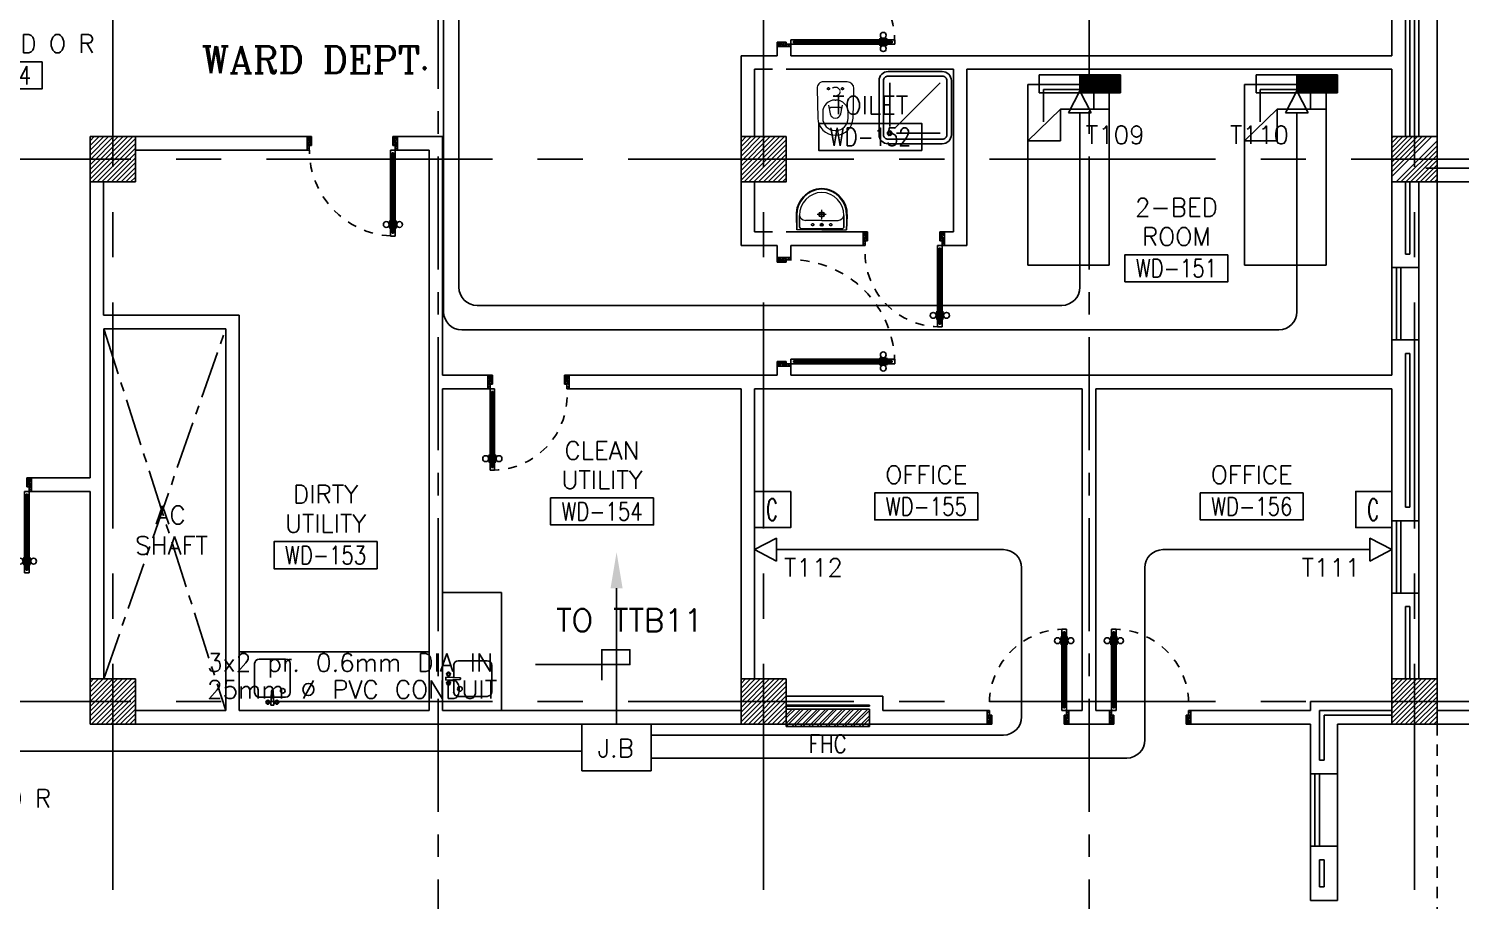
# Model space of a CAD drawing. Extents: x -0.3 to 92.6, y -1.1 to 78.4.
# Drawn here: x 66.79 to 82.63, y 34.77 to 44.41 of the extents above; entities that cross this region are included whole.
import ezdxf
from ezdxf.enums import TextEntityAlignment as Align

# ---------------------------------------------------------------- set-up
doc = ezdxf.new("R2010")
doc.units = 0
doc.header["$MEASUREMENT"] = 0
doc.header["$PDMODE"] = 34
for name, pattern in [('CENTER', [2, 1.25, -0.25, 0.25, -0.25]), ('CENTER2', [1.125, 0.75, -0.125, 0.125, -0.125]), ('CENTERX2', [4, 2.5, -0.5, 0.5, -0.5]), ('DASHED', [0.75, 0.5, -0.25]), ('HIDDEN', [0.375, 0.25, -0.125]), ('HIDDEN2', [0.1875, 0.125, -0.0625])]:
    doc.linetypes.add(name, pattern=pattern)
doc.layers.get('0').update_dxf_attribs({"color": 11, "linetype": 'CONTINUOUS'})
doc.layers.get('DEFPOINTS').update_dxf_attribs({"color": 11, "linetype": 'CONTINUOUS'})
for name, color, linetype in [('AX-DIM', 11, 'CONTINUOUS'), ('AXES', 11, 'CENTERX2'), ('AXES1', 11, 'CENTER'), ('COL', 11, 'CONTINUOUS'), ('DOOR', 11, 'CONTINUOUS'), ('E-CO', 6, 'CONTINUOUS'), ('E-TEL', 4, 'CONTINUOUS'), ('E-TEXT', 2, 'CONTINUOUS'), ('E-WIRE', 4, 'CONTINUOUS'), ('FHC', 11, 'CONTINUOUS'), ('FIX', 11, 'CONTINUOUS'), ('FUR', 11, 'CONTINUOUS'), ('HAT', 11, 'CONTINUOUS'), ('INSUL', 11, 'CONTINUOUS'), ('ME-FIX', 11, 'CONTINUOUS'), ('PROJ-L', 11, 'CONTINUOUS'), ('RM-BOX', 11, 'CONTINUOUS'), ('RM-NAME', 11, 'CONTINUOUS'), ('RM-NO', 11, 'CONTINUOUS'), ('ROOF', 11, 'CONTINUOUS'), ('STR', 11, 'CONTINUOUS'), ('WALL', 11, 'CONTINUOUS'), ('WIN', 11, 'CONTINUOUS')]:
    doc.layers.add(name, color=color, linetype=linetype)
doc.styles.add('ROMANC', font='romanc', dxfattribs={"height": 0.1})
doc.styles.add('ROMANS', font='ROMANS.shx', dxfattribs={"width": 0.6})
doc.styles.get("Standard").update_dxf_attribs({"font": 'TXT.shx'})
doc.dimstyles.new('DIM-OUT', dxfattribs={"dimscale": 0, "dimtxt": 0.24, "dimasz": 0.08, "dimexe": 0.02, "dimexo": 0.02, "dimgap": 0.05, "dimtad": 1, "dimdec": 0, "dimlfac": 1000, "dimzin": 0, "dimdsep": 46, "dimtxsty": 'ROMANS', "dimblk1": 'ARCHTICK', "dimblk2": 'ARCHTICK', "dimsah": 1, "dimcen": 0.01, "dimdle": 0.08, "dimclrd": 7, "dimclre": 7, "dimclrt": 2, "dimadec": 0, "dimazin": 0, "dimtp": 2, "dimtm": 2, "dimtfac": 0.114286, "dimtdec": 0, "dimtix": 1, "dimtmove": 2, "dimatfit": 3, "dimldrblk": 'ARCHTICK', "dimfxl": 0, "dimtolj": 1, "dimtzin": 0, "dimarcsym": 0})

# ---------------------------------------------------------------- blocks, each defined once
blk = doc.blocks.new('_ARCHTICK')
at = {"color": 0, "linetype": 'ByBlock', "const_width": 0.15}
blk.add_lwpolyline([(-0.5, -0.5), (0.5, 0.5)], dxfattribs=at)
blk = doc.blocks.new('*D190')
at = {"layer": 'AX-DIM', "color": 7, "lineweight": -2}
blk.add_line((82.292, 76.998), (87.677, 76.998), dxfattribs=at)
at = {"layer": 'AX-DIM', "color": 11, "lineweight": -2}
for p, q in [((82.372, 76.318), (82.372, 77.018)), ((87.597, 40.84), (87.597, 77.018))]:
    blk.add_line(p, q, dxfattribs=at)
at = {"layer": 'DEFPOINTS', "color": 0}
for p in [(87.597, 76.998), (82.372, 76.298), (87.597, 40.82)]:
    blk.add_point(p, dxfattribs=at)
at = {"layer": 'AX-DIM', "color": 7, "lineweight": -2, "xscale": 0.08, "yscale": 0.08, "zscale": 0.08, "rotation": 180}
blk.add_blockref('_ARCHTICK', (82.372, 76.998), dxfattribs=at)
at = {"layer": 'AX-DIM', "color": 7, "lineweight": -2, "xscale": 0.08, "yscale": 0.08, "zscale": 0.08}
blk.add_blockref('_ARCHTICK', (87.597, 76.998), dxfattribs=at)
at = {"layer": 'AX-DIM', "color": 2, "insert": (84.984, 77.168), "char_height": 0.24, "attachment_point": 5, "style": 'ROMANS'}
blk.add_mtext('\\A1;5225', dxfattribs=at)
blk = doc.blocks.new('*D191')
at = {"layer": 'AX-DIM', "color": 7, "lineweight": -2}
for p, q in [((82.392, 64.82), (91.242, 64.82)), ((91.222, 64.9), (91.222, 5.42)), ((82.392, 5.5), (91.242, 5.5))]:
    blk.add_line(p, q, dxfattribs=at)
at = {"layer": 'DEFPOINTS', "color": 0}
for p in [(82.372, 64.82), (82.372, 5.5), (91.222, 5.5)]:
    blk.add_point(p, dxfattribs=at)
at = {"layer": 'AX-DIM', "color": 7, "lineweight": -2, "xscale": 0.08, "yscale": 0.08, "zscale": 0.08}
for p, rotation in [((91.222, 64.82), 90), ((91.222, 5.5), 270)]:
    blk.add_blockref('_ARCHTICK', p, dxfattribs=dict(at, rotation=rotation))
at = {"layer": 'AX-DIM', "color": 2, "insert": (91.052, 35.16), "char_height": 0.24, "attachment_point": 5, "rotation": 90, "style": 'ROMANS'}
blk.add_mtext('\\A1;59320', dxfattribs=at)
blk = doc.blocks.new('SHR1')
at = {"layer": 'FIX'}
for p, q in [((-196, 196), (-700, 700)), ((-143, 218), (-143, 700)), ((-218, 143), (-700, 143))]:
    blk.add_line(p, q, dxfattribs=at)
for points in [[(-825, 125), (-825, 725, -0.414214), (-725, 825), (-125, 825, -0.414214), (-25, 725), (-25, 125, -0.414214), (-125, 25), (-725, 25, -0.414214)], [(-775, 125), (-775, 725, -0.414214), (-725, 775), (-125, 775, -0.414214), (-75, 725), (-75, 125, -0.414214), (-125, 75), (-725, 75, -0.414214)]]:
    blk.add_lwpolyline(points, format="xyb", close=True, dxfattribs=at)
for radius in [25, 15]:
    blk.add_circle((-143, 143), radius, dxfattribs=at)
blk = doc.blocks.new('WC1')
at = {"layer": 'FIX', "lineweight": 20}
for p, q in [((-210, 204), (-538, 194)), ((-727, 5), (-727, -5)), ((-674, 5), (-674, -5)), ((-534, 24), (-540, 0)), ((-540, 0), (-534, -24)), ((-475, 141), (-538, 141)), ((-395, 76), (-490, 60)), ((-339, 5), (-339, -5)), ((-137, 0), (-137, 131)), ((-137, -131), (-137, 0)), ((-538, -141), (-475, -141)), ((-490, -60), (-395, -76)), ((-538, -194), (-210, -204)), ((-213, -204), (-210, -204))]:
    blk.add_line(p, q, dxfattribs=at)
at = {"layer": 'FIX', "linetype": 'Continuous', "lineweight": 20}
blk.add_line((-420, -47), (-420, 45), dxfattribs=at)
at = {"layer": 'FIX', "linetype": 'HIDDEN2', "lineweight": 20, "ltscale": 0.3}
blk.add_circle((-245, 0), 49.8, dxfattribs=at)
at = {"layer": 'FIX', "linetype": 'HIDDEN', "lineweight": 20, "ltscale": 0.05}
for centre in [(-213, 78), (-213, -77)]:
    blk.add_circle(centre, 11.6, dxfattribs=at)
at = {"layer": 'FIX', "lineweight": 20}
for centre, radius, start, end in [((-538, 5), 189, 90, 180), ((-210, 131), 73, 360, 90), ((-538, 5), 136, 90, 180), ((-473, -7), 68.2, 128.9242, 152.8468), ((-464, -18), 82, 108.496, 128.9242), ((-475, 5), 136, 360, 90), ((-538, -5), 189, 180, 270), ((-538, -5), 136, 180, 270), ((-473, 7), 68.2, 207.1532, 231.0758), ((-464, 18), 82, 231.0758, 251.504), ((-475, -5), 136, 270, 0), ((-210, -131), 73, 270, 0)]:
    blk.add_arc(centre, radius, start, end, dxfattribs=at)
at = {"layer": 'FIX', "linetype": 'Continuous', "lineweight": 20}
for centre, start, end in [((-443, 46), 357.6662, 91.6121), ((-442, -46), 268.3879, 2.3338)]:
    blk.add_arc(centre, 22.3, start, end, dxfattribs=at)
blk = doc.blocks.new('LAV1')
at = {"layer": 'FIX', "linetype": 'ByBlock', "ltscale": 0.3}
for p, q in [((-280, 210), (-275, 50)), ((-245, 210), (-245, 85)), ((245, 210), (245, 85)), ((280, 210), (275, 50)), ((0, 60), (-220, 60)), ((0, 60), (220, 60))]:
    blk.add_line(p, q, dxfattribs=at)
at = {"layer": 'FIX', "linetype": 'Continuous', "lineweight": 20}
for p, q in [((-275, 210), (-275, 50)), ((275, 210), (275, 50)), ((0, 50), (-275, 50)), ((0, 50), (-252, 50)), ((0, 155), (-181, 155)), ((0, 155), (181, 155)), ((0, 50), (275, 50)), ((0, 50), (252, 50))]:
    blk.add_line(p, q, dxfattribs=at)
at = {"layer": 'FIX', "linetype": 'DASHED', "lineweight": 20, "ltscale": 0.05}
for p, q in [((50, 220), (-50, 220)), ((0, 170), (0, 270)), ((0, 170), (0, 270))]:
    blk.add_line(p, q, dxfattribs=at)
at = {"layer": 'FIX', "lineweight": 20}
for p, q in [((16, 107), (-15, 107)), ((0, 92), (0, 123))]:
    blk.add_line(p, q, dxfattribs=at)
for centre, radius in [((0, 220), 29.5), ((0, 220), 22.5), ((0, 107), 15.5)]:
    blk.add_circle(centre, radius, dxfattribs=at)
at = {"layer": 'FIX', "linetype": 'HIDDEN', "lineweight": 20, "ltscale": 0.05}
for centre in [(-100, 107), (100, 107)]:
    blk.add_circle(centre, 12.4, dxfattribs=at)
at = {"layer": 'FIX', "linetype": 'ByBlock', "ltscale": 0.3}
for centre, radius, start, end in [((7, 220), 287, 91.3776, 182.0064), ((-7, 220), 287, 357.9936, 88.6224), ((-220, 85), 24.9, 179.7021, 269.9486), ((220, 85), 24.9, 270.0514, 0.2979)]:
    blk.add_arc(centre, radius, start, end, dxfattribs=at)
at = {"layer": 'FIX', "linetype": 'Continuous', "lineweight": 20}
for centre, radius, start, end in [((8, 217), 283, 91.6988, 181.351), ((-8, 217), 283, 358.649, 88.3012), ((8, 212), 253, 91.7328, 180.4884), ((-8, 212), 253, 359.5116, 88.2672), ((-179, 222), 66.9, 190.2006, 268.0786), ((179, 222), 66.9, 271.9214, 349.7994)]:
    blk.add_arc(centre, radius, start, end, dxfattribs=at)
blk = doc.blocks.new('A$C272A55A0')
at = {"layer": 'DOOR', "color": 0, "linetype": 'ByBlock'}
for p, q in [((0, 900), (0, 1050)), ((50, 1050), (0, 1050)), ((25, 950), (50, 950)), ((25, 900), (25, 950)), ((50, 950), (50, 1050)), ((1750, 950), (1750, 1050)), ((1750, 1050), (1800, 1050)), ((1775, 950), (1750, 950)), ((1775, 900), (1775, 950)), ((1800, 1050), (1800, 900)), ((0, 900), (25, 900)), ((75, 900), (25, 900)), ((25, 850), (25, 900)), ((42, 850), (25, 850)), ((58, 870), (42, 870)), ((42, 870), (42, 850)), ((58, 850), (58, 870)), ((75, 850), (58, 850)), ((75, 900), (75, 850)), ((1725, 900), (1775, 900)), ((1725, 900), (1725, 850)), ((1725, 850), (1742, 850)), ((1742, 870), (1758, 870)), ((1742, 850), (1742, 870)), ((1758, 870), (1758, 850)), ((1758, 850), (1775, 850)), ((1800, 900), (1775, 900)), ((1775, 850), (1775, 900)), ((1718, 160), (1709, 160)), ((1709, 95), (1709, 160)), ((1725, 173), (1718, 173)), ((1718, 173), (1718, 83)), ((1718, 95), (1718, 160)), ((1775, 173), (1782, 173)), ((1782, 173), (1782, 83)), ((1782, 160), (1791, 160)), ((1782, 95), (1782, 160)), ((1791, 95), (1791, 160)), ((25, 50), (42, 50)), ((25, 50), (25, 0)), ((25, 0), (75, 0)), ((75, 0), (25, 0)), ((42, 50), (42, 30)), ((42, 30), (58, 30)), ((58, 50), (75, 50)), ((58, 50), (58, 30)), ((75, 50), (75, 0)), ((1718, 95), (1709, 95)), ((1725, 83), (1718, 83)), ((1742, 50), (1725, 50)), ((1725, 50), (1725, 0)), ((1775, 0), (1725, 0)), ((1725, 0), (1775, 0)), ((1742, 50), (1742, 30)), ((1758, 30), (1742, 30)), ((1775, 50), (1758, 50)), ((1758, 50), (1758, 30)), ((1775, 83), (1782, 83)), ((1775, 50), (1775, 0)), ((1782, 95), (1791, 95))]:
    blk.add_line(p, q, dxfattribs=at)
at = {"layer": 'DOOR', "color": 9, "linetype": 'ByBlock'}
for p, q in [((50, 1050), (0, 1010)), ((50, 1050), (0, 937)), ((50, 1050), (37, 950)), ((1750, 1050), (1800, 1010)), ((1750, 1050), (1800, 937)), ((1750, 1050), (1763, 950))]:
    blk.add_line(p, q, dxfattribs=at)
at = {"layer": 'DOOR', "linetype": 'ByBlock'}
for p, q in [((25, 850), (25, 50)), ((42, 850), (42, 50)), ((58, 850), (58, 50)), ((75, 50), (75, 850)), ((1725, 50), (1725, 850)), ((1742, 850), (1742, 50)), ((1758, 850), (1758, 50)), ((1775, 850), (1775, 50))]:
    blk.add_line(p, q, dxfattribs=at)
at = {"layer": 'DOOR', "color": 0, "linetype": 'ByBlock'}
for centre in [(1676, 128), (1824, 128)]:
    blk.add_circle(centre, 32.4, dxfattribs=at)
at = {"layer": 'DOOR', "color": 9, "linetype": 'ByBlock'}
for centre, radius, start, end in [((50, 1050), 54.4, 203.2074, 270), ((50, 1050), 74.4, 227.7764, 270), ((50, 1050), 94.4, 238.0182, 270), ((50, 1050), 34.4, 180, 270), ((50, 1050), 14.4, 180, 270), ((1750, 1050), 14.4, 270, 0), ((1750, 1050), 34.4, 270, 0), ((1750, 1050), 54.4, 270, 336.7926), ((1750, 1050), 74.4, 270, 312.2236), ((1750, 1050), 94.4, 270, 301.9818), ((50, 1050), 114, 244.0838, 257.3774), ((50, 1050), 134, 248.1598, 259.28), ((50, 1050), 154, 251.1053, 256.2858), ((1750, 1050), 114, 282.6226, 295.9162), ((1750, 1050), 134, 280.72, 291.8402), ((1750, 1050), 154, 283.7142, 288.8947)]:
    blk.add_arc(centre, radius, start, end, dxfattribs=at)
at = {"layer": 'DOOR', "linetype": 'HIDDEN', "ltscale": 0.5}
for centre, start, end in [((50, 851), 268.3174, 3.2965), ((1750, 851), 176.7035, 271.6826)]:
    blk.add_arc(centre, 851, start, end, dxfattribs=at)
at = {"layer": 'WALL', "linetype": 'ByBlock'}
blk.add_line((1800, 900), (1800, 1050), dxfattribs=at)
blk = doc.blocks.new('DOOR90')
at = {"layer": 'DOOR', "linetype": 'ByBlock'}
for p, q in [((0, 0), (-150, 0)), ((-200, -25), (-1000, -25)), ((-200, -42), (-1000, -42)), ((-200, -58), (-1000, -58)), ((-1000, -75), (-200, -75))]:
    blk.add_line(p, q, dxfattribs=at)
at = {"layer": 'DOOR', "color": 0, "linetype": 'ByBlock'}
for p, q in [((-150, 0), (-150, -25)), ((-150, 0), (0, 0)), ((0, -50), (0, 0)), ((-1050, -25), (-1050, -75)), ((-1050, -75), (-1050, -25)), ((-1000, -25), (-1050, -25)), ((-1000, -75), (-1050, -75)), ((-1020, -42), (-1020, -58)), ((-1000, -42), (-1020, -42)), ((-1000, -58), (-1020, -58)), ((-1000, -25), (-1000, -42)), ((-1000, -58), (-1000, -75)), ((-968, -25), (-968, -18)), ((-878, -18), (-968, -18)), ((-968, -75), (-968, -82)), ((-878, -82), (-968, -82)), ((-955, -18), (-955, -9)), ((-955, -9), (-890, -9)), ((-955, -18), (-890, -18)), ((-955, -82), (-955, -91)), ((-955, -82), (-890, -82)), ((-955, -91), (-890, -91)), ((-890, -18), (-890, -9)), ((-890, -82), (-890, -91)), ((-878, -25), (-878, -18)), ((-878, -75), (-878, -82)), ((-200, -42), (-200, -25)), ((-200, -25), (-150, -25)), ((-180, -42), (-200, -42)), ((-200, -75), (-200, -58)), ((-200, -58), (-180, -58)), ((-150, -75), (-200, -75)), ((-180, -58), (-180, -42)), ((-150, -75), (-150, -25)), ((-150, -25), (-100, -25)), ((-100, -25), (-100, -50)), ((-100, -50), (0, -50)), ((-150, -900), (-150, -875)), ((-150, -875), (-100, -875)), ((0, -900), (-150, -900)), ((-150, -900), (0, -900)), ((-100, -850), (0, -850)), ((-100, -875), (-100, -850)), ((0, -850), (0, -900))]:
    blk.add_line(p, q, dxfattribs=at)
at = {"layer": 'DOOR', "color": 9, "linetype": 'ByBlock'}
for p, q in [((0, -50), (-114, 0)), ((0, -50), (-40, 0)), ((0, -50), (-100, -37)), ((0, -850), (-114, -900)), ((0, -850), (-100, -863)), ((0, -850), (-40, -900))]:
    blk.add_line(p, q, dxfattribs=at)
at = {"layer": 'DOOR', "color": 0, "linetype": 'ByBlock'}
for centre in [(-923, 24), (-923, -124)]:
    blk.add_circle(centre, 32.4, dxfattribs=at)
at = {"layer": 'DOOR', "color": 9, "linetype": 'ByBlock'}
for centre, radius, start, end in [((0, -50), 74.4, 137.7764, 180), ((0, -50), 54.4, 113.2074, 180), ((0, -50), 154, 161.1053, 166.2858), ((0, -50), 134, 158.1598, 169.28), ((0, -50), 114, 154.0838, 167.3774), ((0, -50), 94.4, 148.0182, 180), ((0, -50), 34.4, 90, 180), ((0, -50), 14.4, 90, 180), ((0, -850), 154, 193.7142, 198.8947), ((0, -850), 134, 190.72, 201.8402), ((0, -850), 94.4, 180, 211.9818), ((0, -850), 74.4, 180, 222.2236), ((0, -850), 54.4, 180, 246.7926), ((0, -850), 34.4, 180, 270), ((0, -850), 14.4, 180, 270)]:
    blk.add_arc(centre, radius, start, end, dxfattribs=at)
at = {"layer": 'DOOR', "linetype": 'HIDDEN', "ltscale": 0.5}
blk.add_arc((-222, -50), 828, 178.2701, 275.003, dxfattribs=at)
blk = doc.blocks.new('RM1')
at = {"layer": 'RM-BOX'}
blk.add_lwpolyline([(570, -200), (-570, -200), (-570, -500), (570, -500)], close=True, dxfattribs=at)
at = {"layer": 'RM-NAME', "style": 'ROMANS'}
for tag, p in [('ROOMNAME1', (0, 324)), ('ROOMNAME2', (0, 0))]:
    blk.add_attdef(tag, text='', height=200, dxfattribs=at).set_placement(p, align=Align.MIDDLE)
at = {"layer": 'RM-NO', "style": 'ROMANS', "width": 0.8}
blk.add_attdef('ROOMNO', text='', height=200, dxfattribs=at).set_placement((0, -350), align=Align.MIDDLE)
blk = doc.blocks.new('*X80')
at = {"color": 0}
for p, q in [((238729, 149527), (239191, 149990)), ((238729, 149580), (239138, 149990)), ((238729, 149633), (239085, 149990)), ((238729, 149686), (239032, 149990)), ((238729, 149739), (238979, 149990)), ((238729, 149792), (238926, 149990)), ((238729, 149845), (238873, 149990)), ((238729, 149898), (238820, 149990)), ((238729, 149951), (238767, 149990)), ((238744, 149490), (239229, 149974)), ((238797, 149490), (239229, 149921)), ((238850, 149490), (239229, 149868)), ((238903, 149490), (239229, 149815)), ((238956, 149490), (239229, 149762)), ((239009, 149490), (239229, 149709)), ((239062, 149490), (239229, 149656)), ((239116, 149490), (239229, 149603)), ((239169, 149490), (239229, 149550)), ((239222, 149490), (239229, 149497))]:
    blk.add_line(p, q, dxfattribs=at)
blk = doc.blocks.new('COL50')
at = {"layer": 'COL'}
blk.add_lwpolyline([(-250, 250), (-250, -250), (250, -250), (250, 250)], close=True, dxfattribs=at)
blk = doc.blocks.new('*X106')
at = {"color": 0}
for p, q in [((253129, 155548), (253570, 155990)), ((253129, 155601), (253517, 155990)), ((253129, 155654), (253464, 155990)), ((253129, 155707), (253411, 155990)), ((253129, 155760), (253358, 155990)), ((253129, 155813), (253305, 155990)), ((253129, 155866), (253252, 155990)), ((253129, 155919), (253199, 155990)), ((253129, 155972), (253146, 155990)), ((253177, 155490), (253629, 155942)), ((253230, 155490), (253629, 155889)), ((253283, 155490), (253629, 155836)), ((253336, 155490), (253629, 155783)), ((253389, 155490), (253629, 155730)), ((253442, 155490), (253629, 155677)), ((253495, 155490), (253629, 155624)), ((253548, 155490), (253629, 155571)), ((253601, 155490), (253629, 155517))]:
    blk.add_line(p, q, dxfattribs=at)
blk = doc.blocks.new('AH20A')
at = {"layer": 'FUR'}
for p, q in [((0, 0.5), (0, -0.5)), ((1, 0.5), (0, 0.5)), ((0.1358, 0.5), (0.1358, -0.0987)), ((1, -0.5), (1, 0.5)), ((0.1358, 0.3112), (0.0277, 0.3112)), ((0.0277, 0.3112), (0.0277, -0.3087)), ((0.1358, -0.0987), (0.3125, -0.5)), ((0.1358, -0.0987), (0.3125, -0.0987)), ((0.3125, -0.5), (0.3125, -0.0987)), ((0.0277, -0.3087), (0.2076, -0.3087)), ((0, -0.5), (1, -0.5))]:
    blk.add_line(p, q, dxfattribs=at)
blk = doc.blocks.new('*X108')
at = {"color": 0}
for p, q in [((253129, 149502), (253616, 149990)), ((253129, 149555), (253563, 149990)), ((253129, 149608), (253510, 149990)), ((253129, 149661), (253457, 149990)), ((253129, 149714), (253404, 149990)), ((253129, 149767), (253351, 149990)), ((253129, 149820), (253298, 149990)), ((253129, 149873), (253245, 149990)), ((253129, 149926), (253192, 149990)), ((253129, 149979), (253139, 149990)), ((253169, 149490), (253629, 149949)), ((253222, 149490), (253629, 149896)), ((253275, 149490), (253629, 149843)), ((253328, 149490), (253629, 149790)), ((253381, 149490), (253629, 149737)), ((253434, 149490), (253629, 149684)), ((253487, 149490), (253629, 149631)), ((253540, 149490), (253629, 149578)), ((253594, 149490), (253629, 149525))]:
    blk.add_line(p, q, dxfattribs=at)
blk = doc.blocks.new('DOOR100')
at = {"layer": 'DOOR', "color": 0, "linetype": 'ByBlock'}
for p, q in [((-76, 1251), (-76, 1301)), ((-76, 1301), (-26, 1301)), ((-26, 1301), (-76, 1301)), ((-59, 1251), (-59, 1271)), ((-43, 1271), (-59, 1271)), ((-43, 1251), (-43, 1271)), ((-26, 1251), (-26, 1301)), ((-92, 1206), (-92, 1141)), ((-83, 1206), (-92, 1206)), ((-83, 1141), (-92, 1141)), ((-83, 1129), (-83, 1219)), ((-76, 1219), (-83, 1219)), ((-83, 1206), (-83, 1141)), ((-76, 1129), (-83, 1129)), ((-59, 1251), (-76, 1251)), ((-26, 1251), (-43, 1251)), ((-26, 1219), (-19, 1219)), ((-26, 1129), (-19, 1129)), ((-19, 1129), (-19, 1219)), ((-19, 1206), (-19, 1141)), ((-19, 1206), (-10, 1206)), ((-19, 1141), (-10, 1141)), ((-10, 1206), (-10, 1141)), ((-76, 200), (-59, 200)), ((-76, 150), (-76, 200)), ((-59, 200), (-59, 180)), ((-59, 180), (-43, 180)), ((-43, 200), (-26, 200)), ((-43, 180), (-43, 200)), ((-26, 200), (-26, 150)), ((-1201, 0), (-1201, 150)), ((-1201, 150), (-1176, 150)), ((-1201, 150), (-1201, 0)), ((-1151, 0), (-1201, 0)), ((-1176, 150), (-1176, 100)), ((-1176, 100), (-1151, 100)), ((-1151, 100), (-1151, 0)), ((-76, 150), (-26, 150)), ((-51, 100), (-51, 0)), ((-26, 100), (-51, 100)), ((-51, 0), (-1, 0)), ((-1, 150), (-26, 150)), ((-26, 150), (-26, 100)), ((-1, 150), (-1, 0))]:
    blk.add_line(p, q, dxfattribs=at)
at = {"layer": 'DOOR', "linetype": 'ByBlock'}
for p, q in [((-76, 1251), (-76, 200)), ((-59, 200), (-59, 1251)), ((-43, 200), (-43, 1251)), ((-26, 200), (-26, 1251))]:
    blk.add_line(p, q, dxfattribs=at)
at = {"layer": 'DOOR', "color": 9, "linetype": 'ByBlock'}
for p, q in [((-1151, 0), (-1201, 114)), ((-1151, 0), (-1201, 40)), ((-1151, 0), (-1164, 100)), ((-51, 0), (-1, 114)), ((-51, 0), (-38, 100)), ((-51, 0), (-1, 40))]:
    blk.add_line(p, q, dxfattribs=at)
at = {"layer": 'DOOR', "color": 0, "linetype": 'ByBlock'}
for centre in [(-125, 1174), (22, 1174)]:
    blk.add_circle(centre, 32.4, dxfattribs=at)
at = {"layer": 'DOOR', "linetype": 'HIDDEN', "ltscale": 0.5}
blk.add_arc((-27, 152), 1149, 89.961, 180.0931, dxfattribs=at)
at = {"layer": 'DOOR', "color": 9, "linetype": 'ByBlock'}
for centre, radius, start, end in [((-1151, 0), 154, 103.7142, 108.8947), ((-1151, 0), 134, 100.72, 111.8402), ((-1151, 0), 94.4, 90, 121.9818), ((-1151, 0), 74.4, 90, 132.2236), ((-1151, 0), 54.4, 90, 156.7926), ((-1151, 0), 34.4, 90, 180), ((-1151, 0), 14.4, 90, 180), ((-51, 0), 94.4, 58.0182, 90), ((-51, 0), 74.4, 47.7764, 90), ((-51, 0), 54.4, 23.2074, 90), ((-51, 0), 34.4, 0, 90), ((-51, 0), 14.4, 0, 90), ((-51, 0), 134, 68.1598, 79.28), ((-51, 0), 114, 64.0838, 77.3774), ((-51, 0), 154, 71.1053, 76.2858)]:
    blk.add_arc(centre, radius, start, end, dxfattribs=at)
blk = doc.blocks.new('*X107')
at = {"color": 0}
for p, q in [((245929, 149515), (246404, 149990)), ((245929, 149568), (246351, 149990)), ((245929, 149621), (246298, 149990)), ((245929, 149674), (246245, 149990)), ((245929, 149727), (246192, 149990)), ((245929, 149780), (246139, 149990)), ((245929, 149833), (246086, 149990)), ((245929, 149886), (246033, 149990)), ((245929, 149939), (245979, 149990)), ((245957, 149490), (246429, 149962)), ((246010, 149490), (246429, 149908)), ((246063, 149490), (246429, 149855)), ((246116, 149490), (246429, 149802)), ((246169, 149490), (246429, 149749)), ((246222, 149490), (246429, 149696)), ((246275, 149490), (246429, 149643)), ((246328, 149490), (246429, 149590)), ((246381, 149490), (246429, 149537))]:
    blk.add_line(p, q, dxfattribs=at)
blk = doc.blocks.new('*X105')
at = {"color": 0}
for p, q in [((245929, 155507), (246411, 155990)), ((245929, 155560), (246358, 155990)), ((245929, 155613), (246305, 155990)), ((245929, 155666), (246252, 155990)), ((245929, 155719), (246199, 155990)), ((245929, 155772), (246146, 155990)), ((245929, 155825), (246093, 155990)), ((245929, 155879), (246040, 155990)), ((245929, 155932), (245987, 155990)), ((245964, 155490), (246429, 155954)), ((246017, 155490), (246429, 155901)), ((246070, 155490), (246429, 155848)), ((246123, 155490), (246429, 155795)), ((246176, 155490), (246429, 155742)), ((246229, 155490), (246429, 155689)), ((246282, 155490), (246429, 155636)), ((246335, 155490), (246429, 155583)), ((246388, 155490), (246429, 155530))]:
    blk.add_line(p, q, dxfattribs=at)
blk = doc.blocks.new('*X79')
at = {"color": 0}
for p, q in [((238729, 155520), (239199, 155990)), ((238729, 155573), (239145, 155990)), ((238729, 155626), (239092, 155990)), ((238729, 155679), (239039, 155990)), ((238729, 155732), (238986, 155990)), ((238729, 155785), (238933, 155990)), ((238729, 155838), (238880, 155990)), ((238729, 155891), (238827, 155990)), ((238729, 155944), (238774, 155990)), ((238752, 155490), (239229, 155967)), ((238805, 155490), (239229, 155914)), ((238858, 155490), (239229, 155861)), ((238911, 155490), (239229, 155808)), ((238964, 155490), (239229, 155755)), ((239017, 155490), (239229, 155702)), ((239070, 155490), (239229, 155649)), ((239123, 155490), (239229, 155596)), ((239176, 155490), (239229, 155542))]:
    blk.add_line(p, q, dxfattribs=at)
blk = doc.blocks.new('DOOR-10')
at = {"layer": 'DOOR', "color": 0, "linetype": 'ByBlock'}
for p, q in [((-83, 1005), (-92, 1005)), ((-92, 1005), (-92, 940)), ((-76, 1018), (-83, 1018)), ((-83, 928), (-83, 1018)), ((-83, 1005), (-83, 940)), ((-26, 1100), (-76, 1100)), ((-76, 1100), (-26, 1100)), ((-76, 1050), (-76, 1100)), ((-59, 1050), (-76, 1050)), ((-43, 1070), (-59, 1070)), ((-59, 1050), (-59, 1070)), ((-43, 1050), (-43, 1070)), ((-26, 1050), (-43, 1050)), ((-26, 1050), (-26, 1100)), ((-26, 1018), (-18, 1018)), ((-18, 928), (-18, 1018)), ((-18, 1005), (-9, 1005)), ((-18, 1005), (-18, 940)), ((-9, 1005), (-9, 940)), ((-83, 940), (-92, 940)), ((-76, 928), (-83, 928)), ((-26, 928), (-18, 928)), ((-18, 940), (-9, 940)), ((-76, 200), (-59, 200)), ((-76, 150), (-76, 200)), ((-59, 200), (-59, 180)), ((-59, 180), (-43, 180)), ((-43, 200), (-26, 200)), ((-43, 180), (-43, 200)), ((-26, 200), (-26, 150)), ((-1001, 0), (-1001, 150)), ((-1001, 150), (-976, 150)), ((-1001, 150), (-1001, 0)), ((-951, 0), (-1001, 0)), ((-976, 150), (-976, 100)), ((-976, 100), (-951, 100)), ((-951, 100), (-951, 0)), ((-76, 150), (-26, 150)), ((-51, 100), (-51, 0)), ((-26, 100), (-51, 100)), ((-51, 0), (-1, 0)), ((-1, 150), (-26, 150)), ((-26, 150), (-26, 100))]:
    blk.add_line(p, q, dxfattribs=at)
at = {"layer": 'DOOR', "linetype": 'ByBlock'}
for p, q in [((-76, 1050), (-76, 200)), ((-59, 200), (-59, 1050)), ((-43, 200), (-43, 1050)), ((-26, 200), (-26, 1050))]:
    blk.add_line(p, q, dxfattribs=at)
at = {"layer": 'DOOR', "color": 9, "linetype": 'ByBlock'}
for p, q in [((-951, 0), (-1001, 114)), ((-951, 0), (-1001, 40)), ((-951, 0), (-964, 100)), ((-51, 0), (-1, 114)), ((-51, 0), (-37, 100)), ((-51, 0), (-1, 40)), ((-1, 0), (-1, 150))]:
    blk.add_line(p, q, dxfattribs=at)
at = {"layer": 'DOOR', "color": 0, "linetype": 'ByBlock'}
for centre in [(-124, 973), (23, 973)]:
    blk.add_circle(centre, 32.4, dxfattribs=at)
at = {"layer": 'DOOR', "linetype": 'HIDDEN', "ltscale": 0.5}
blk.add_arc((-23, 149), 952, 93.1482, 179.9482, dxfattribs=at)
at = {"layer": 'DOOR', "color": 9, "linetype": 'ByBlock'}
for centre, radius, start, end in [((-951, 0), 154, 103.7142, 108.8947), ((-951, 0), 134, 100.72, 111.8402), ((-951, 0), 94.4, 90, 121.9818), ((-951, 0), 74.4, 90, 132.2236), ((-951, 0), 54.4, 90, 156.7926), ((-951, 0), 34.4, 90, 180), ((-951, 0), 14.4, 90, 180), ((-51, 0), 94.4, 58.0182, 90), ((-51, 0), 74.4, 47.7764, 90), ((-51, 0), 54.4, 23.2074, 90), ((-51, 0), 34.4, 0, 90), ((-51, 0), 14.4, 0, 90), ((-51, 0), 134, 68.1598, 79.28), ((-51, 0), 114, 64.0838, 77.3774), ((-51, 0), 154, 71.1053, 76.2858)]:
    blk.add_arc(centre, radius, start, end, dxfattribs=at)

msp = doc.modelspace()

# ---------------------------------------------------------------- hatches: boundary and pattern name
at = {"layer": 'FHC', "linetype": 'ByBlock', "ltscale": 0.3}
h = msp.add_hatch(dxfattribs=at)
h.set_pattern_fill('ANSI32', color=11, scale=0.175, style=0)
h.set_pattern_definition([(45, (-157.02453, 5.643995), (-0.046403883, 0.046403883), []), (45, (-156.993594, 5.643995), (-0.046403883, 0.046403883), [])])
h.paths.add_polyline_path([(76.0917, 36.695), (76.0917, 36.885), (75.1717, 36.885), (75.1717, 36.695)])
h.paths.add_polyline_path([(74.959, 36.2739), (74.959, 36.6947), (75.2215, 36.6947), (75.2215, 36.2739)], flags=9)

# ---------------------------------------------------------------- linework, layer by layer
at = {"layer": 'AXES'}
for p, q in [((67.7217, -1.1143), (67.7217, 77.6984)), ((74.9217, -1.1143), (74.9217, 77.6984)), ((82.1217, -1.1143), (82.1217, 77.6984)), ((91.9217, 42.97), (23.8817, 42.97)), ((91.9217, 36.97), (23.8817, 36.97))]:
    msp.add_line(p, q, dxfattribs=at)
at = {"layer": 'AXES1'}
for p, q in [((71.3217, 5.75), (71.3217, 64.57)), ((78.5217, 5.75), (78.5217, 64.57))]:
    msp.add_line(p, q, dxfattribs=at)
at = {"layer": 'E-CO', "color": 4}
for points in [[(75.2217, 39.2952), (74.8217, 39.2952), (74.8217, 38.8952), (75.2217, 38.8952)], [(81.8717, 39.2952), (81.4717, 39.2952), (81.4717, 38.8952), (81.8717, 38.8952)]]:
    msp.add_lwpolyline(points, close=True, dxfattribs=at)
at = {"layer": 'E-TEL', "color": 4}
for p, q in [((78.8717, 43.905), (77.9717, 43.905)), ((77.9717, 43.905), (77.9717, 43.7056)), ((78.7323, 43.905), (78.4205, 43.7596)), ((78.7619, 43.905), (78.4205, 43.7458)), ((78.7915, 43.905), (78.4205, 43.732)), ((78.821, 43.905), (78.4205, 43.7182)), ((78.4205, 43.905), (78.4205, 43.7056)), ((78.7027, 43.905), (78.4205, 43.7734)), ((78.6732, 43.905), (78.4205, 43.7872)), ((78.4661, 43.905), (78.4205, 43.8837)), ((78.4957, 43.905), (78.4205, 43.8699)), ((78.5253, 43.905), (78.4205, 43.8562)), ((78.5548, 43.905), (78.4205, 43.8424)), ((78.5844, 43.905), (78.4205, 43.8286)), ((78.614, 43.905), (78.4205, 43.8148)), ((78.6436, 43.905), (78.4205, 43.801)), ((78.4365, 43.905), (78.4205, 43.8975)), ((78.8506, 43.905), (78.4231, 43.7056)), ((78.8717, 43.901), (78.4527, 43.7056)), ((78.8717, 43.8872), (78.4823, 43.7056)), ((78.8717, 43.905), (78.8717, 43.7056)), ((81.2717, 43.905), (80.3717, 43.905)), ((80.3717, 43.905), (80.3717, 43.7056)), ((80.8205, 43.905), (80.8205, 43.7056)), ((81.1619, 43.905), (80.8205, 43.7458)), ((81.1915, 43.905), (80.8205, 43.732)), ((81.221, 43.905), (80.8205, 43.7182)), ((81.1323, 43.905), (80.8205, 43.7596)), ((81.1027, 43.905), (80.8205, 43.7734)), ((81.0732, 43.905), (80.8205, 43.7872)), ((80.8661, 43.905), (80.8205, 43.8837)), ((80.8957, 43.905), (80.8205, 43.8699)), ((80.9253, 43.905), (80.8205, 43.8562)), ((80.9548, 43.905), (80.8205, 43.8424)), ((80.9844, 43.905), (80.8205, 43.8286)), ((81.014, 43.905), (80.8205, 43.8148)), ((81.0436, 43.905), (80.8205, 43.801)), ((80.8365, 43.905), (80.8205, 43.8975)), ((81.2506, 43.905), (80.8231, 43.7056)), ((81.2717, 43.901), (80.8527, 43.7056)), ((81.2717, 43.8872), (80.8823, 43.7056)), ((81.2717, 43.905), (81.2717, 43.7056)), ((78.2943, 43.4835), (78.4205, 43.7256)), ((78.4205, 43.7256), (78.5468, 43.4835)), ((78.8717, 43.8734), (78.5118, 43.7056)), ((78.8717, 43.8596), (78.5414, 43.7056)), ((78.8717, 43.8458), (78.571, 43.7056)), ((78.8717, 43.8321), (78.6006, 43.7056)), ((78.8717, 43.8183), (78.6301, 43.7056)), ((78.8717, 43.8045), (78.6597, 43.7056)), ((78.8717, 43.7907), (78.6893, 43.7056)), ((78.8717, 43.7769), (78.7189, 43.7056)), ((78.8717, 43.7631), (78.7485, 43.7056)), ((78.8717, 43.7493), (78.778, 43.7056)), ((78.8717, 43.7355), (78.8076, 43.7056)), ((78.8717, 43.7217), (78.8372, 43.7056)), ((80.6943, 43.4835), (80.8205, 43.7256)), ((80.8205, 43.7256), (80.9468, 43.4835)), ((81.2717, 43.8734), (80.9118, 43.7056)), ((81.2717, 43.8596), (80.9414, 43.7056)), ((81.2717, 43.8458), (80.971, 43.7056)), ((81.2717, 43.8321), (81.0006, 43.7056)), ((81.2717, 43.8183), (81.0301, 43.7056)), ((81.2717, 43.8045), (81.0597, 43.7056)), ((81.2717, 43.7907), (81.0893, 43.7056)), ((81.2717, 43.7769), (81.1189, 43.7056)), ((81.2717, 43.7631), (81.1485, 43.7056)), ((81.2717, 43.7493), (81.178, 43.7056)), ((81.2717, 43.7355), (81.2076, 43.7056)), ((81.2717, 43.7217), (81.2372, 43.7056)), ((77.9717, 43.7056), (78.8717, 43.7056)), ((78.8716, 43.7079), (78.8668, 43.7056)), ((80.3717, 43.7056), (81.2717, 43.7056)), ((81.2716, 43.7079), (81.2668, 43.7056)), ((78.5468, 43.4835), (78.2943, 43.4835)), ((80.9468, 43.4835), (80.6943, 43.4835)), ((72.9121, 36.2021), (72.9121, 36.72)), ((72.9121, 36.72), (73.6782, 36.72)), ((73.6782, 36.2021), (73.6782, 36.72)), ((72.9121, 36.2021), (73.6782, 36.2021))]:
    msp.add_line(p, q, dxfattribs=at)
for points in [[(75.0638, 38.5237), (75.0638, 38.7763), (74.8217, 38.65), (74.8217, 38.65)], [(81.6295, 38.5237), (81.6295, 38.7763), (81.8717, 38.65), (81.8717, 38.65)]]:
    msp.add_lwpolyline(points, close=True, dxfattribs=at)
at = {"layer": 'E-TEXT', "color": 11}
msp.add_lwpolyline([(72.3974, 37.378), (73.4434, 37.378), (73.4434, 37.5421), (73.1305, 37.5421), (73.1305, 37.2066)], dxfattribs=at)
at = {"layer": 'E-WIRE', "color": 4, "linetype": 'ByBlock'}
for p, q in [((71.3814, 41.2828), (71.3814, 45.8221)), ((71.551, 45.8221), (71.551, 41.5524)), ((78.4205, 43.4835), (78.4205, 41.5524)), ((80.8205, 43.4835), (80.8205, 41.2828)), ((71.751, 41.3524), (78.2205, 41.3524)), ((71.5814, 41.0828), (80.6205, 41.0828))]:
    msp.add_line(p, q, dxfattribs=at)
at = {"layer": 'E-WIRE', "color": 4}
for p, q in [((75.0638, 38.65), (77.5749, 38.65)), ((81.6295, 38.65), (79.3394, 38.65)), ((77.7749, 38.45), (77.7749, 36.799)), ((79.1394, 38.45), (79.1394, 36.5443)), ((73.2951, 38.2231), (73.2951, 36.72)), ((77.5749, 36.599), (73.6782, 36.599)), ((72.9121, 36.4207), (54.4894, 36.4207)), ((78.9394, 36.3443), (73.6782, 36.3443))]:
    msp.add_line(p, q, dxfattribs=at)
at = {"layer": 'E-WIRE', "color": 4, "linetype": 'ByBlock'}
for centre, start, end in [((71.751, 41.5524), 180, 270), ((78.2205, 41.5524), 270, 0), ((71.5814, 41.2828), 180, 270), ((80.6205, 41.2828), 270, 0)]:
    msp.add_arc(centre, 0.2, start, end, dxfattribs=at)
at = {"layer": 'E-WIRE', "color": 4}
for centre, start, end in [((77.5749, 38.45), 0, 90), ((79.3394, 38.45), 90, 180), ((77.5749, 36.799), 270, 0), ((78.9394, 36.5443), 270, 0)]:
    msp.add_arc(centre, 0.2, start, end, dxfattribs=at)
msp.add_solid([(73.3618, 38.2231), (73.2285, 38.2231), (73.2951, 38.6231)], dxfattribs=at)
at = {"layer": 'FHC', "color": 250, "linetype": 'HIDDEN', "ltscale": 0.25}
msp.add_line((76.0917, 36.72), (75.1717, 36.72), dxfattribs=at)
at = {"layer": 'FHC', "linetype": 'ByBlock', "ltscale": 0.3}
msp.add_lwpolyline([(75.1717, 36.885), (76.0917, 36.885), (76.0917, 36.695), (75.1717, 36.695)], close=True, dxfattribs=at)
at = {"layer": 'INSUL'}
for p, q in [((82.0217, 43.22), (82.0217, 46.02)), ((82.0717, 43.22), (82.0717, 46.02)), ((82.0217, 42.72), (82.0217, 41.92)), ((82.0717, 42.72), (82.0717, 41.92)), ((82.0717, 41.92), (82.0217, 41.92)), ((82.0717, 40.82), (82.0217, 40.82)), ((82.0217, 40.82), (82.0217, 39.12)), ((82.0717, 40.82), (82.0717, 39.12)), ((82.0717, 39.12), (82.0217, 39.12)), ((82.0717, 38.02), (82.0217, 38.02)), ((82.0217, 37.22), (82.0217, 38.02)), ((82.0717, 37.22), (82.0717, 38.02)), ((81.0717, 36.87), (81.0717, 36.32)), ((81.8717, 36.87), (81.0717, 36.87)), ((81.1217, 36.82), (81.1217, 36.32)), ((81.8717, 36.82), (81.1217, 36.82)), ((81.0717, 36.32), (81.1217, 36.32)), ((81.0717, 35.22), (81.1217, 35.22)), ((81.0717, 34.92), (81.0717, 35.22)), ((81.1217, 34.92), (81.1217, 35.22)), ((81.0717, 34.92), (81.1217, 34.92))]:
    msp.add_line(p, q, dxfattribs=at)
at = {"layer": 'INSUL', "linetype": 'CENTER2', "ltscale": 0.7}
for p, q in [((67.6218, 37.22), (68.9707, 41.095)), ((67.6218, 41.095), (68.9707, 36.87))]:
    msp.add_line(p, q, dxfattribs=at)
at = {"layer": 'ME-FIX'}
for p, q in [((72.0207, 38.176), (71.3707, 38.176)), ((72.0207, 38.176), (72.0207, 36.868)), ((69.1217, 37.518), (71.2207, 37.518)), ((69.2911, 37.0691), (69.2911, 37.3901)), ((69.341, 37.44), (69.6339, 37.44)), ((69.6838, 37.3901), (69.6838, 37.0691)), ((71.5427, 37.42), (71.8638, 37.42)), ((71.4047, 37.2397), (71.5599, 37.2336)), ((71.4047, 37.2076), (71.4047, 37.2397)), ((71.4929, 37.2336), (71.4929, 37.3701)), ((71.9137, 37.3701), (71.9137, 37.0772)), ((69.4714, 36.931), (69.4775, 37.0862)), ((69.5035, 36.931), (69.4974, 37.0862)), ((71.4047, 37.2076), (71.5599, 37.2137)), ((71.4929, 37.0772), (71.4929, 37.2137)), ((69.4775, 37.0192), (69.341, 37.0192)), ((69.5035, 36.931), (69.4714, 36.931)), ((69.6339, 37.0192), (69.4974, 37.0192)), ((71.8638, 37.0273), (71.5427, 37.0273))]:
    msp.add_line(p, q, dxfattribs=at)
for centre, radius in [((71.4358, 37.2734), 0.0217), ((71.4358, 37.2734), 0.014), ((69.6019, 37.0886), 0.0255), ((71.4358, 37.1739), 0.0217), ((71.4358, 37.1739), 0.014), ((71.5623, 37.1092), 0.0255), ((69.4377, 36.9621), 0.0217), ((69.4377, 36.9621), 0.014), ((69.5372, 36.9621), 0.0217), ((69.5372, 36.9621), 0.014)]:
    msp.add_circle(centre, radius, dxfattribs=at)
for centre, radius, start, end in [((69.341, 37.3901), 0.0499, 90, 180), ((69.6339, 37.3901), 0.0499, 0, 90), ((71.5427, 37.3701), 0.0499, 90, 180), ((71.8638, 37.3701), 0.0499, 0, 90), ((71.5599, 37.2236), 0.00997, 270, 90), ((69.341, 37.0691), 0.0499, 180, 270), ((69.4874, 37.0862), 0.00997, 0, 180), ((69.6339, 37.0691), 0.0499, 270, 0), ((71.5427, 37.0772), 0.0499, 180, 270), ((71.8638, 37.0772), 0.0499, 270, 0)]:
    msp.add_arc(centre, radius, start, end, dxfattribs=at)
at = {"layer": 'PROJ-L'}
for p, q in [((82.3717, 43.22), (82.3717, 49.92)), ((82.3717, 37.22), (82.3717, 42.72))]:
    msp.add_line(p, q, dxfattribs=at)
at = {"layer": 'PROJ-L', "linetype": 'Continuous'}
for p, q in [((84.2474, 42.87), (82.2474, 42.87)), ((84.3974, 42.72), (82.2474, 42.72))]:
    msp.add_line(p, q, dxfattribs=at)
at = {"layer": 'ROOF'}
for p, q in [((84.4467, 36.87), (82.3717, 36.87)), ((84.4467, 36.72), (82.3717, 36.72))]:
    msp.add_line(p, q, dxfattribs=at)
at = {"layer": 'STR', "linetype": 'HIDDEN2'}
msp.add_line((82.3717, 36.72), (82.3717, 33.67), dxfattribs=at)
at = {"layer": 'WALL'}
for p, q in [((81.8717, 44.115), (81.8717, 46.17)), ((82.1717, 43.22), (82.1717, 46.17)), ((75.0717, 44.115), (74.6717, 44.115)), ((81.8717, 44.115), (75.2217, 44.115)), ((75.0217, 43.965), (74.8217, 43.965)), ((77.0217, 43.965), (75.1717, 43.965)), ((81.8717, 43.965), (77.1717, 43.965)), ((81.8717, 43.22), (81.8717, 43.965)), ((69.8707, 43.22), (67.9717, 43.22)), ((69.8707, 43.07), (69.8707, 43.22)), ((71.3707, 43.22), (70.8707, 43.22)), ((70.8707, 43.07), (70.8707, 43.22)), ((71.3707, 40.58), (71.3707, 43.22)), ((69.8707, 43.07), (67.9717, 43.07)), ((71.2207, 43.07), (70.8707, 43.07)), ((71.2207, 36.87), (71.2207, 43.07)), ((67.4718, 39.445), (67.4718, 42.72)), ((67.6208, 41.245), (67.6208, 42.72)), ((74.6717, 42.015), (74.6717, 42.72)), ((74.8217, 42.165), (74.8217, 42.72)), ((81.8717, 42.72), (81.8717, 41.77)), ((82.1717, 42.72), (82.1717, 41.77)), ((75.0217, 42.165), (74.8217, 42.165)), ((76.0217, 42.165), (75.1717, 42.165)), ((77.0217, 42.165), (76.9217, 42.165)), ((75.0717, 42.015), (74.6717, 42.015)), ((76.0217, 42.015), (75.2217, 42.015)), ((77.1717, 42.015), (76.9217, 42.015)), ((82.1717, 41.77), (81.8717, 41.77)), ((67.6208, 41.245), (69.1207, 41.245)), ((69.1207, 41.245), (69.1207, 36.87)), ((68.9707, 41.095), (67.6217, 41.095)), ((67.6217, 37.22), (67.6217, 41.095)), ((68.9707, 36.87), (68.9707, 41.095)), ((81.8717, 40.97), (81.8717, 40.58)), ((82.1717, 40.97), (81.8717, 40.97)), ((82.1717, 40.97), (82.1717, 38.97)), ((71.3707, 40.58), (71.8707, 40.58)), ((71.8707, 40.43), (71.8707, 40.58)), ((72.7707, 40.43), (72.7707, 40.58)), ((72.7707, 40.58), (75.0717, 40.58)), ((75.2217, 40.58), (81.8717, 40.58)), ((71.3707, 40.43), (71.8707, 40.43)), ((71.3707, 36.87), (71.3707, 40.43)), ((72.7707, 40.43), (74.6717, 40.43)), ((74.6717, 37.22), (74.6717, 40.43)), ((74.8217, 37.22), (74.8217, 40.43)), ((74.8217, 40.43), (78.4467, 40.43)), ((78.4467, 40.43), (78.4467, 36.87)), ((78.5967, 40.43), (81.8717, 40.43)), ((78.5967, 40.43), (78.5967, 36.87)), ((79.6467, 40.43), (80.9717, 40.43)), ((81.8717, 40.43), (81.8717, 38.97)), ((66.8218, 39.445), (67.4718, 39.445)), ((66.8218, 39.295), (66.8218, 39.445)), ((66.8218, 39.295), (67.4718, 39.295)), ((67.4718, 37.07), (67.4718, 39.295)), ((82.1717, 38.97), (81.8717, 38.97)), ((82.1717, 38.17), (81.8717, 38.17)), ((81.8717, 37.22), (81.8717, 38.17)), ((82.1717, 37.22), (82.1717, 38.17)), ((76.2417, 37.03), (75.1717, 37.03)), ((75.1717, 36.92), (75.1717, 36.93)), ((76.0917, 36.93), (75.1717, 36.93)), ((76.0917, 36.92), (75.1717, 36.92)), ((76.0917, 36.92), (76.0917, 36.93)), ((76.2417, 36.87), (76.2417, 37.03)), ((80.9717, 36.97), (80.9717, 36.87)), ((80.9717, 36.97), (81.8717, 36.97)), ((67.9717, 36.87), (68.9707, 36.87)), ((69.1207, 36.87), (71.2207, 36.87)), ((71.3707, 36.87), (74.6717, 36.87)), ((75.1717, 36.885), (76.0917, 36.885)), ((75.1717, 36.719), (75.1717, 36.884)), ((76.0917, 36.885), (76.0917, 36.7177)), ((76.2417, 36.87), (77.3967, 36.87)), ((77.3967, 36.87), (77.3967, 36.72)), ((78.2967, 36.87), (78.4467, 36.87)), ((78.2967, 36.87), (78.2967, 36.72)), ((78.5967, 36.87), (78.7467, 36.87)), ((78.7467, 36.87), (78.7467, 36.72)), ((79.6467, 36.87), (79.6467, 36.72)), ((79.6467, 36.87), (80.9717, 36.87)), ((67.9717, 36.72), (74.6717, 36.72)), ((75.1717, 36.72), (77.3967, 36.72)), ((78.2967, 36.72), (78.7467, 36.72)), ((79.6467, 36.72), (80.9717, 36.72)), ((80.9717, 36.72), (80.9717, 36.17)), ((81.8717, 36.72), (81.2717, 36.72)), ((81.2717, 36.72), (81.2717, 36.17)), ((81.5967, 36.72), (81.8717, 36.72)), ((80.9717, 36.17), (81.2717, 36.17)), ((80.9717, 35.37), (80.9717, 34.77)), ((80.9717, 35.37), (81.2717, 35.37)), ((81.2717, 35.37), (81.2717, 34.77)), ((81.2717, 34.77), (80.9717, 34.77))]:
    msp.add_line(p, q, dxfattribs=at)
at = {"layer": 'WALL', "linetype": 'ByBlock'}
for p, q in [((75.0717, 44.2155), (75.0717, 44.115)), ((75.0717, 44.2155), (75.2217, 44.2155)), ((75.2217, 44.2155), (75.2217, 44.115)), ((74.6717, 44.115), (74.6717, 43.22)), ((74.8217, 43.965), (74.8217, 43.22)), ((77.0217, 43.965), (77.0217, 42.165)), ((77.1717, 43.965), (77.1717, 42.015)), ((76.0217, 42.165), (76.0217, 42.015)), ((76.9217, 42.165), (76.9217, 42.015)), ((75.0717, 42.015), (75.0717, 41.8805)), ((75.2217, 42.015), (75.2217, 41.8805)), ((75.0717, 41.8805), (75.2217, 41.8805)), ((75.0717, 40.6805), (75.0717, 40.58)), ((75.0717, 40.6805), (75.2217, 40.6805)), ((75.2217, 40.6805), (75.2217, 40.58))]:
    msp.add_line(p, q, dxfattribs=at)
at = {"layer": 'WALL', "linetype": 'ByBlock', "ltscale": 0.3}
for points in [[(67.9717, 42.72), (67.4717, 42.72), (67.4717, 43.22), (67.9717, 43.22)], [(75.1717, 43.22), (74.6717, 43.22), (74.6717, 42.72), (75.1717, 42.72)], [(82.3717, 43.22), (81.8717, 43.22), (81.8717, 42.72), (82.3717, 42.72)], [(67.9717, 37.22), (67.4717, 37.22), (67.4717, 36.72), (67.9717, 36.72)], [(75.1717, 37.22), (74.6717, 37.22), (74.6717, 36.72), (75.1717, 36.72)], [(82.3717, 37.22), (81.8717, 37.22), (81.8717, 36.72), (82.3717, 36.72)]]:
    msp.add_lwpolyline(points, close=True, dxfattribs=at)
at = {"layer": 'WIN'}
for p, q in [((81.8717, 41.77), (81.8717, 40.97)), ((81.9217, 41.77), (81.9217, 40.97)), ((81.9717, 41.77), (81.9717, 40.97)), ((82.1717, 41.77), (82.1717, 40.97)), ((81.8717, 38.97), (81.8717, 38.17)), ((81.9217, 38.97), (81.9217, 38.17)), ((81.9717, 38.97), (81.9717, 38.17)), ((82.1717, 38.97), (82.1717, 38.17)), ((80.9717, 36.17), (80.9717, 35.37)), ((81.0217, 36.17), (81.0217, 35.37)), ((81.0717, 36.17), (81.0717, 35.37)), ((81.2717, 36.17), (81.2717, 35.37))]:
    msp.add_line(p, q, dxfattribs=at)

# ---------------------------------------------------------------- block references
at = {"layer": 'COL', "xscale": -0.001, "yscale": 0.001, "zscale": 0.001}
for p in [(67.7217, 42.97), (74.9217, 42.97), (82.1217, 42.97), (67.7217, 36.97), (74.9217, 36.97), (82.1217, 36.97)]:
    msp.add_blockref('COL50', p, dxfattribs=at)
at = {"layer": 'DOOR', "color": 0, "linetype": 'ByBlock', "yscale": 0.001, "zscale": 0.001}
for name, p, xscale, rotation in [('DOOR100', (75.0717, 44.2155), 0.001, 270), ('DOOR90', (76.9217, 42.165), -0.001, 270), ('DOOR100', (75.0717, 40.6805), 0.001, 270), ('DOOR90', (71.8707, 40.58), 0.001, 90), ('DOOR90', (78.2967, 36.72), 0.001, 270), ('DOOR90', (78.7467, 36.72), -0.001, 90)]:
    msp.add_blockref(name, p, dxfattribs=dict(at, xscale=xscale, rotation=rotation))
at = {"layer": 'DOOR', "color": 0, "linetype": 'ByBlock', "ltscale": 0.3, "xscale": -0.001, "yscale": 0.001, "zscale": 0.001, "rotation": 180}
msp.add_blockref('DOOR-10', (70.8714, 43.22), dxfattribs=at)
at = {"layer": 'DOOR', "color": 0, "linetype": 'ByBlock', "xscale": 0.001, "yscale": 0.001, "zscale": 0.001}
msp.add_blockref('A$C272A55A0', (65.0218, 38.3946), dxfattribs=at)
at = {"layer": 'FIX', "yscale": 0.000999999996565748, "zscale": 0.001}
for name, p, xscale in [('SHR1', (76.1737, 43.115), -0.001000000003841706), ('LAV1', (75.5647, 42.138), 0.001000000003841706)]:
    msp.add_blockref(name, p, dxfattribs=dict(at, xscale=xscale))
at = {"layer": 'FIX'}
for name, p, xscale, yscale, zscale, rotation in [('WC1', (75.7167, 43.963), 0.000999999996565748, 0.000999999996565748, 0.001, 90), ('AH20A', (78.2948, 43.7968), 2, 0.9, 2, 270), ('AH20A', (80.6936, 43.7968), 2, 0.9, 2, 270)]:
    msp.add_blockref(name, p, dxfattribs=dict(at, xscale=xscale, yscale=yscale, zscale=zscale, rotation=rotation))
at = {"layer": 'HAT', "xscale": 0.001, "yscale": 0.001, "zscale": 0.001}
for name in ['*X79', '*X105', '*X106', '*X80', '*X107', '*X108']:
    msp.add_blockref(name, (-171.2569, -112.7697), dxfattribs=at)
at = {"layer": 'RM-NAME', "xscale": 0.001, "yscale": 0.001, "zscale": 0.001}
for p, values in [((66.3689, 44.248), {'ROOMNO': 'WD-144', 'ROOMNAME2': 'C O R R I D O R'}), ((79.489, 42.1135), {'ROOMNO': 'WD-151', 'ROOMNAME2': 'ROOM', 'ROOMNAME1': '2-BED'}), ((73.1346, 39.423), {'ROOMNO': 'WD-154', 'ROOMNAME2': 'UTILITY', 'ROOMNAME1': 'CLEAN'}), ((76.7221, 39.4785), {'ROOMNO': 'WD-155', 'ROOMNAME2': 'OFFICE'}), ((80.3227, 39.4785), {'ROOMNO': 'WD-156', 'ROOMNAME2': 'OFFICE'}), ((70.076, 38.9392), {'ROOMNO': 'WD-153', 'ROOMNAME2': 'UTILITY', 'ROOMNAME1': 'DIRTY'}), ((65.8885, 35.8982), {'ROOMNO': 'MSD-102', 'ROOMNAME2': 'C O R R I D O R'})]:
    msp.add_blockref('RM1', p, dxfattribs=at).add_auto_attribs(values)
at = {"layer": 'RM-NAME'}
ref = msp.add_blockref('RM1', (76.1019, 43.5666), dxfattribs=dict(at, xscale=-0.001, yscale=0.001, zscale=0.001))
ref.add_attrib('ROOMNO', 'WD-152', dxfattribs={"layer": 'RM-NO', "height": 0.2, "style": 'ROMANS', "width": 0.8}).set_placement((76.1019, 43.2166), align=Align.MIDDLE)
ref.add_attrib('ROOMNAME2', 'TOILET', dxfattribs={"height": 0.2, "style": 'ROMANS'}).set_placement((76.1019, 43.5666), align=Align.MIDDLE)

# ---------------------------------------------------------------- texts
at = {"layer": 'E-CO', "color": 2, "style": 'ROMANS', "width": 0.6}
for p in [(74.95, 38.9725), (81.6, 38.9725)]:
    msp.add_text('C', height=0.24, dxfattribs=at).set_placement(p)
at = {"layer": 'E-TEXT', "color": 4}
for s, p in [('T109', (78.8114, 43.2389)), ('T110', (80.4072, 43.2389)), ('T112', (75.4729, 38.4514)), ('T111', (81.1993, 38.4514)), ('J.B', (73.2859, 36.4541))]:
    msp.add_text(s, height=0.2, dxfattribs=at).set_placement(p, align=Align.MIDDLE)
for s, height, p in [('TO TTB11', 0.25, (72.6268, 37.7442, -2.4)), ('3x2 pr. 0.6mm DIA IN', 0.2, (68.7646, 37.3011, -2.4)), ('25mm %%C PVC CONDUIT', 0.2, (68.7646, 37.003, -2.4))]:
    msp.add_text(s, height=height, dxfattribs=at).set_placement(p)
at = {"layer": 'FHC', "style": 'ROMANS', "width": 0.8}
msp.add_text('FHC', height=0.2, dxfattribs=at).set_placement((75.4217, 36.401))
at = {"layer": 'RM-NAME', "style": 'ROMANS'}
for s, p in [('AC', (68.3618, 39.0338)), ('SHAFT', (68.3713, 38.697))]:
    msp.add_text(s, height=0.2, dxfattribs=at).set_placement(p, align=Align.MIDDLE)
at = {"layer": 'RM-NO', "style": 'ROMANC'}
msp.add_text(' WARD DEPT. ', height=0.3, dxfattribs=at).set_placement((69.9641, 44.07), align=Align.MIDDLE)

# ---------------------------------------------------------------- dimensions: what is measured, and where the dimension line sits
at = {"layer": 'AX-DIM'}
dim = msp.add_linear_dim(base=(87.5967, 76.9984), p1=(82.3717, 76.2984), p2=(87.5967, 40.82), dimstyle='DIM-OUT', override={"dimscale": 1, "dimclre": 11}, dxfattribs=at)
dim.commit()
dim.dimension.update_dxf_attribs({"geometry": '*D190', "text_midpoint": (84.9842, 77.1684)})
dim = msp.add_linear_dim(base=(91.2217, 5.5), p1=(82.3717, 64.82), p2=(82.3717, 5.5), angle=270, dimstyle='DIM-OUT', override={"dimscale": 1}, dxfattribs=at)
dim.commit()
dim.dimension.update_dxf_attribs({"geometry": '*D191', "text_midpoint": (91.0517, 35.16)})

doc.saveas('drawing.dxf')
